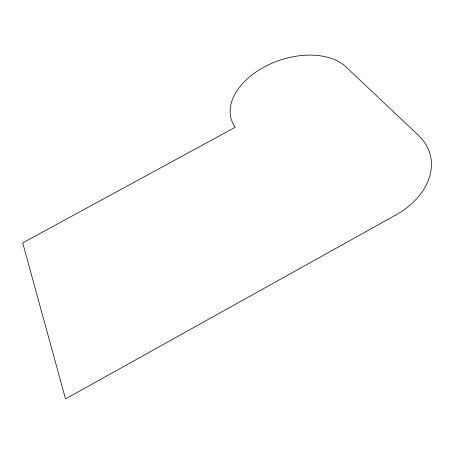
<?xml version="1.0" encoding="UTF-8"?>
<svg xmlns="http://www.w3.org/2000/svg" width="454" height="454" viewBox="0 0 454 454"><rect width="100%" height="100%" fill="white"/><g stroke="black" fill="none" stroke-linecap="round" stroke-linejoin="round"><path stroke-width="0.68" d="M395.548 215.156L65.524 398.913L22.7 242.896L235.268 127.233A64.428 40.905 -19.1 0 1 264.092 67.073A64.428 40.905 -19.1 0 1 346.05 66.954L418.44 135.371A74.524 53.175 -14.1 0 1 395.548 215.156"/></g></svg>
